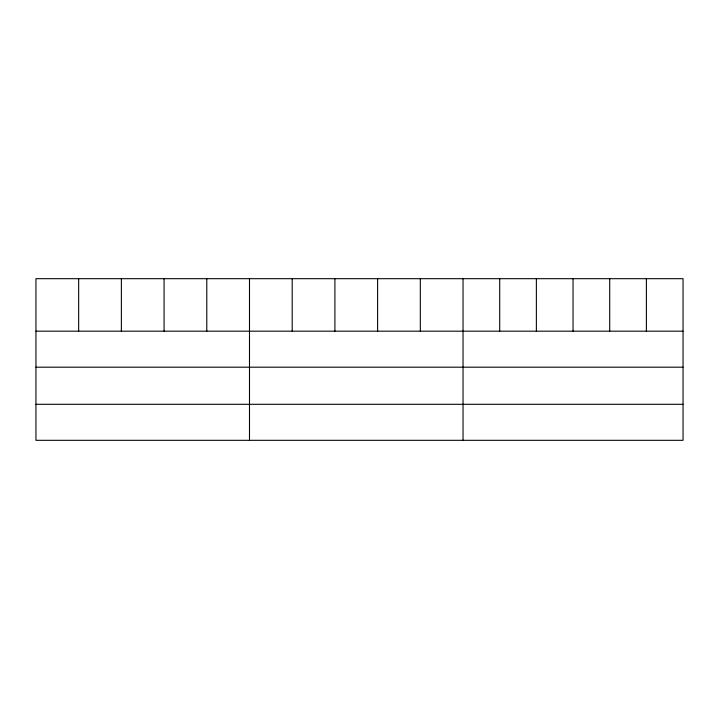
<?xml version="1.0" encoding="UTF-8"?>
<svg xmlns="http://www.w3.org/2000/svg" width="719" height="719" viewBox="0 0 719 719"><rect width="100%" height="100%" fill="white"/><g stroke="black" fill="none" stroke-linecap="round" stroke-linejoin="round"><path stroke-width="1.08" d="M683.05 367.193L683.05 278.684L35.95 278.684L35.95 440.316L683.05 440.316L683.05 367.193L35.95 367.193M35.95 331.18L683.05 331.18M35.95 404.303L683.05 404.303M646.381 278.684L646.381 331.18M609.712 278.684L609.712 331.18M573.043 278.684L573.043 331.18M536.374 278.684L536.374 331.18M499.705 278.684L499.705 331.18M463.036 278.684L463.036 440.316M420.327 278.684L420.327 331.18M377.619 278.684L377.619 331.18M334.91 278.684L334.91 331.18M292.202 278.684L292.202 331.18M249.493 278.684L249.493 440.316M206.784 278.684L206.784 331.18M164.076 278.684L164.076 331.18M121.367 278.684L121.367 331.18M78.659 278.684L78.659 331.18"/></g></svg>
